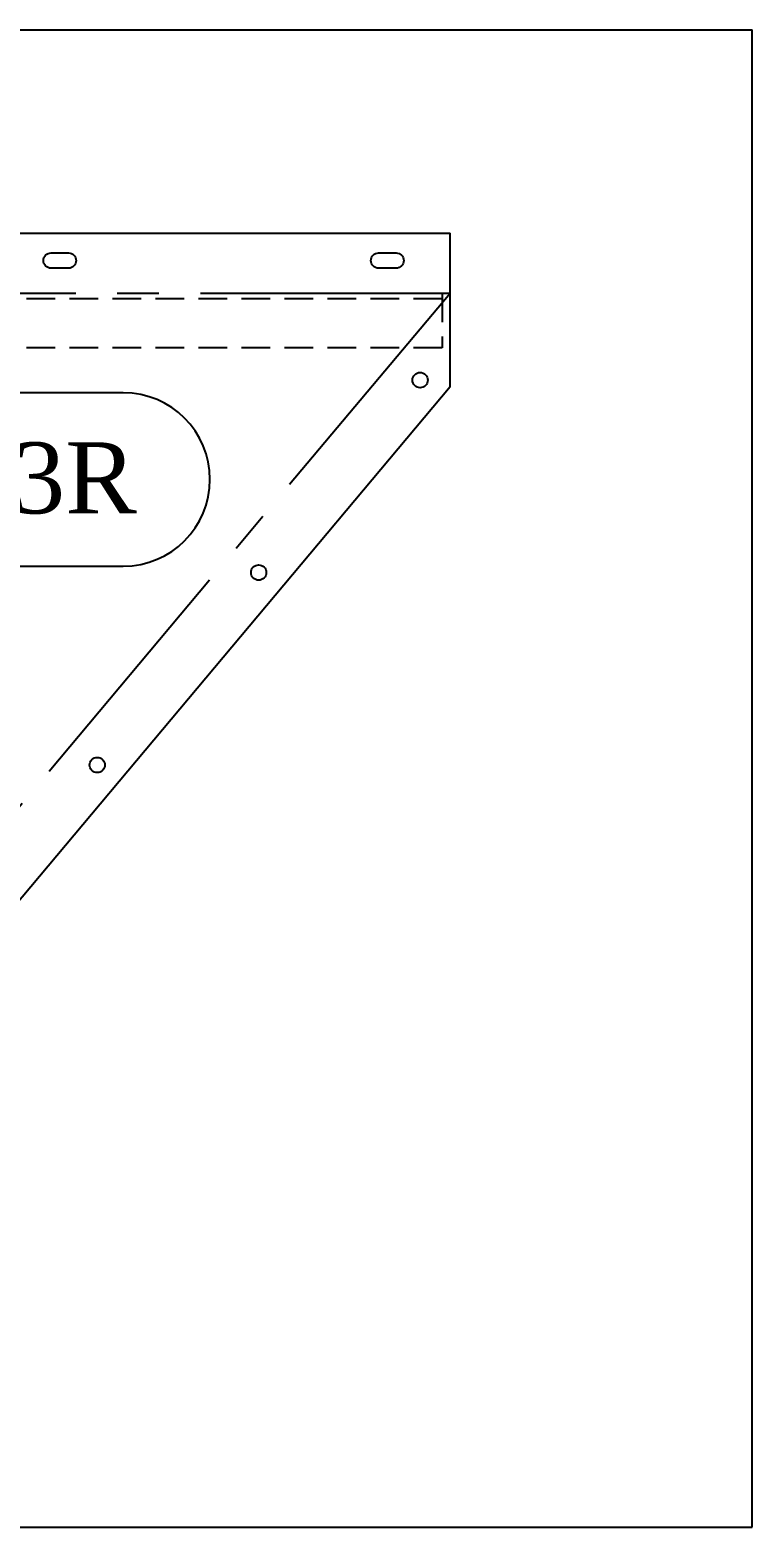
# Model space of a CAD drawing. Header units: inches. Extents: x 212980 to 238967, y -33384 to 2238.
# Drawn here: x 232071 to 232732, y -3578 to -2208 of the extents above; entities that cross this region are included whole.
import ezdxf
from ezdxf.enums import TextEntityAlignment as Align

# ---------------------------------------------------------------- set-up
doc = ezdxf.new("R2010")
doc.units = ezdxf.units.IN
doc.header["$LTSCALE"] = 15
doc.header["$MEASUREMENT"] = 0
doc.linetypes.add('CENTER2', pattern=[28.575, 19.05, -3.175, 3.175, -3.175])
doc.linetypes.add('HIDDEN', pattern=[0.375, 0.25, -0.125])
doc.layers.add('5', color=8, linetype='Continuous')
doc.styles.add('style7', font='times.ttf', dxfattribs={"height": 24})

msp = doc.modelspace()

# ---------------------------------------------------------------- linework, layer by layer
at = {"color": 7, "ltscale": 200}
for p, q in [((227846.68, -2207.52), (232732.12, -2207.52)), ((232732.12, -3578.13), (232732.12, -2207.52)), ((227846.68, -3578.13), (232732.12, -3578.13))]:
    msp.add_line(p, q, dxfattribs=at)
for p, q in [((231098.14, -2393.66), (232455.55, -2393.66)), ((232455.55, -2534.23), (232455.55, -2393.66)), ((232455.55, -2534.23), (231986.13, -3093.66))]:
    msp.add_line(p, q)
at = {"color": 3, "linetype": 'CENTER2', "ltscale": 0.8}
for q in [(231098.14, -2448.66), (231914.33, -3093.66)]:
    msp.add_line((232455.55, -2448.66), q, dxfattribs=at)
at = {"color": 42, "linetype": 'HIDDEN', "ltscale": 7}
for p, q in [((232448.14, -2448.66), (232448.14, -2498.66)), ((232448.14, -2453.66), (231103.14, -2453.66)), ((232448.14, -2498.66), (231103.14, -2498.66))]:
    msp.add_line(p, q, dxfattribs=at)
for points in [[(232106.05, -2411.66, -1), (232106.05, -2425.66), (232090.05, -2425.66, -1), (232090.05, -2411.66)], [(232406.05, -2411.66, -1), (232406.05, -2425.66), (232390.05, -2425.66, -1), (232390.05, -2411.66)]]:
    msp.add_lwpolyline(points, format="xyb", close=True)
at = {"color": 7, "ltscale": 200}
for centre in [(232428.07, -2528.09), (232280.22, -2704.28), (232132.38, -2880.47)]:
    msp.add_circle(centre, 7, dxfattribs=at)
at = {"layer": '5', "color": 6}
msp.add_lwpolyline([(231180.54, -2698.41), (232156.24, -2698.41, 1), (232156.24, -2539.69), (231180.54, -2539.69, 1)], format="xyb", close=True, dxfattribs=at)

# ---------------------------------------------------------------- texts
at = {"layer": '5', "color": 2, "style": 'style7'}
msp.add_text('17153-E-460-***-PL-3R', height=65.0496, dxfattribs=at).set_placement((231671.85, -2617.56), align=Align.MIDDLE_CENTER)

doc.saveas('drawing.dxf')
